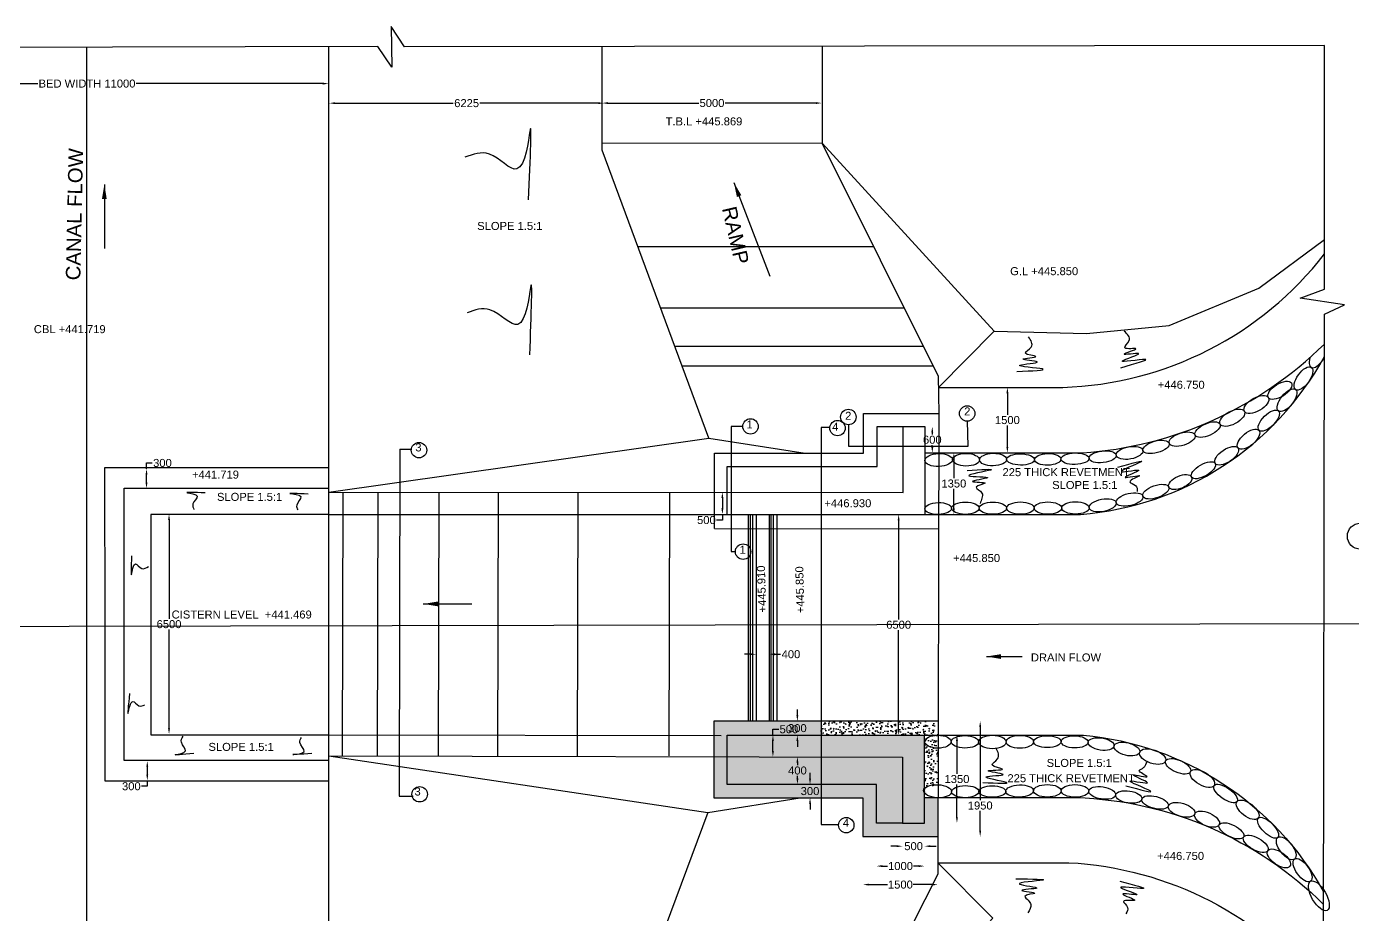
# Model space of a CAD drawing. Header units: inches. Extents: x 12 to 242, y 19 to 178.
# Drawn here: x 58.8 to 149.9, y 76.7 to 137.7 of the extents above; entities that cross this region are included whole.
import ezdxf

# ---------------------------------------------------------------- set-up
doc = ezdxf.new("R2010")
doc.units = ezdxf.units.IN
doc.header["$MEASUREMENT"] = 0
doc.styles.get("Standard").update_dxf_attribs({"font": 'arial.ttf', "height": 0.55})
doc.dimstyles.get("Standard").update_dxf_attribs({"dimtxt": 0.55, "dimasz": 0.4, "dimexe": 0.18, "dimexo": 0.0625, "dimgap": 0.09, "dimtad": 0, "dimtih": 1, "dimtoh": 1, "dimdec": 4, "dimzin": 0, "dimdsep": 46, "dimtxsty": 'Standard', "dimcen": 0.09, "dimse1": 1, "dimse2": 1, "dimadec": 0, "dimazin": 0, "dimtfac": 1, "dimtdec": 4, "dimtofl": 0, "dimtmove": 0, "dimatfit": 3, "dimfxl": 1, "dimtolj": 1, "dimtzin": 0, "dimarcsym": 0})
pattern_1 = [(50, (0, 0), (0.7172602, -0.0627521), [0.075, -0.825]), (355, (0, 0), (-0.1387513, 0.752192), [0.06, -0.66]), (100.4514, (0.0598, -0.0052), (0.5785094, 0.6894395), [0.0637402, -0.701142]), (46.1842, (0, 0.2), (1.067241, -0.165519), [0.1125, -1.2375]), (96.6356, (0.0889, 0.1862), (0.934663, 0.974118), [0.09561, -1.051713]), (351.1842, (0, 0.2), (0.934662, 0.974119), [0.09, -0.99]), (21, (0.1, 0.15), (0.596907, -0.402619), [0.075, -0.825]), (326, (0.1, 0.15), (0.2433153, 0.72515), [0.06, -0.66]), (71.4514, (0.14974, 0.11645), (0.8402226, 0.3225305), [0.0637402, -0.701142]), (37.5, (0, 0), (0.01215986, 0.33289385), [0, -0.652, 0, -0.67, 0, -0.6625]), (7.5, (0, 0), (0.2630695, 0.3944117), [0, -0.382, 0, -0.637, 0, -0.2525]), (327.5, (-0.223, 0), (0.53382244, -0.02255487), [0, -0.25, 0, -0.78, 0, -1.035]), (317.5, (-0.323, 0), (0.5831862, 0.100105), [0, -0.325, 0, -0.518, 0, -0.735])]

# ---------------------------------------------------------------- blocks, each defined once
blk = doc.blocks.new('*D12')
at = {"color": 0, "lineweight": -2}
for p, q in [((46.765, 133.79), (59.597, 133.79)), ((79.177, 133.79), (66.345, 133.79))]:
    blk.add_line(p, q, dxfattribs=at)
at = {"color": 0}
for points in [[(46.765, 133.857), (46.765, 133.723), (46.365, 133.79)], [(79.177, 133.857), (79.177, 133.723), (79.577, 133.79)]]:
    blk.add_solid(points, dxfattribs=at)
at = {"layer": 'Defpoints', "color": 0}
for p in [(46.365, 133.79), (46.365, 133.643), (79.577, 133.686)]:
    blk.add_point(p, dxfattribs=at)
at = {"color": 0, "insert": (62.971, 133.79), "char_height": 0.55, "attachment_point": 5}
blk.add_mtext('\\A1;BED WIDTH 11000', dxfattribs=at)
blk = doc.blocks.new('*D14')
at = {"color": 0, "lineweight": -2}
for p, q in [((80.022, 132.446), (88.148, 132.446)), ((98.104, 132.446), (89.978, 132.446))]:
    blk.add_line(p, q, dxfattribs=at)
at = {"color": 0}
for points in [[(80.022, 132.512), (80.022, 132.379), (79.622, 132.446)], [(98.104, 132.512), (98.104, 132.379), (98.504, 132.446)]]:
    blk.add_solid(points, dxfattribs=at)
at = {"layer": 'Defpoints', "color": 0}
for p in [(79.622, 132.397), (98.504, 132.494), (98.504, 132.446)]:
    blk.add_point(p, dxfattribs=at)
at = {"color": 0, "insert": (89.063, 132.446), "char_height": 0.55, "attachment_point": 5}
blk.add_mtext('\\A1;6225', dxfattribs=at)
blk = doc.blocks.new('*D15')
at = {"color": 0, "lineweight": -2}
for p, q in [((98.779, 132.454), (105.015, 132.454)), ((113.072, 132.454), (106.836, 132.454))]:
    blk.add_line(p, q, dxfattribs=at)
at = {"color": 0}
for points in [[(98.779, 132.521), (98.779, 132.387), (98.379, 132.454)], [(113.072, 132.521), (113.072, 132.387), (113.472, 132.454)]]:
    blk.add_solid(points, dxfattribs=at)
at = {"layer": 'Defpoints', "color": 0}
for p in [(98.379, 132.364), (113.472, 132.454), (113.472, 132.424)]:
    blk.add_point(p, dxfattribs=at)
at = {"color": 0, "insert": (105.926, 132.454), "char_height": 0.55, "attachment_point": 5}
blk.add_mtext('\\A1;5000', dxfattribs=at)
blk = doc.blocks.new('*D16')
at = {"color": 0, "lineweight": -2}
for p, q in [((67.06, 107.315), (67.06, 107.715)), ((67.06, 107.715), (67.46, 107.715)), ((67.06, 106.375), (67.06, 106.915))]:
    blk.add_line(p, q, dxfattribs=at)
at = {"color": 0}
for points in [[(66.994, 106.915), (67.127, 106.915), (67.06, 107.315)], [(66.994, 106.375), (67.127, 106.375), (67.06, 105.975)]]:
    blk.add_solid(points, dxfattribs=at)
at = {"layer": 'Defpoints', "color": 0}
for p in [(67.002, 107.315), (67.06, 107.315), (67.002, 105.975)]:
    blk.add_point(p, dxfattribs=at)
at = {"color": 0, "insert": (68.157, 107.715), "char_height": 0.55, "attachment_point": 5}
blk.add_mtext('\\A1;300', dxfattribs=at)
blk = doc.blocks.new('*D17')
at = {"color": 0, "lineweight": -2}
for p, q in [((68.609, 103.799), (68.609, 97.006)), ((68.609, 89.472), (68.609, 96.264))]:
    blk.add_line(p, q, dxfattribs=at)
at = {"color": 0}
for points in [[(68.542, 103.799), (68.675, 103.799), (68.609, 104.199)], [(68.542, 89.472), (68.675, 89.472), (68.609, 89.072)]]:
    blk.add_solid(points, dxfattribs=at)
at = {"layer": 'Defpoints', "color": 0}
for p in [(68.738, 104.199), (68.609, 89.072), (68.738, 89.072)]:
    blk.add_point(p, dxfattribs=at)
at = {"color": 0, "insert": (68.609, 96.635), "char_height": 0.55, "attachment_point": 5}
blk.add_mtext('\\A1;6500', dxfattribs=at)
blk = doc.blocks.new('*D18')
at = {"color": 0, "lineweight": -2}
for p, q in [((67.114, 86.831), (67.114, 86.293)), ((67.114, 85.893), (67.114, 85.493)), ((67.114, 85.493), (66.714, 85.493))]:
    blk.add_line(p, q, dxfattribs=at)
at = {"color": 0}
for points in [[(67.047, 86.831), (67.18, 86.831), (67.114, 87.231)], [(67.047, 86.293), (67.18, 86.293), (67.114, 85.893)]]:
    blk.add_solid(points, dxfattribs=at)
at = {"layer": 'Defpoints', "color": 0}
for p in [(66.918, 87.231), (66.918, 85.893), (67.114, 85.893)]:
    blk.add_point(p, dxfattribs=at)
at = {"color": 0, "insert": (66.017, 85.493), "char_height": 0.55, "attachment_point": 5}
blk.add_mtext('\\A1;300', dxfattribs=at)
blk = doc.blocks.new('*D19')
at = {"color": 0, "lineweight": -2}
for p, q in [((106.64, 105.302), (106.64, 104.59)), ((106.64, 104.19), (106.64, 103.79)), ((106.64, 103.79), (106.24, 103.79))]:
    blk.add_line(p, q, dxfattribs=at)
at = {"color": 0}
for points in [[(106.573, 105.302), (106.707, 105.302), (106.64, 105.702)], [(106.573, 104.59), (106.707, 104.59), (106.64, 104.19)]]:
    blk.add_solid(points, dxfattribs=at)
at = {"layer": 'Defpoints', "color": 0}
for p in [(106.661, 105.702), (106.609, 104.19), (106.64, 104.19)]:
    blk.add_point(p, dxfattribs=at)
at = {"color": 0, "insert": (105.543, 103.79), "char_height": 0.55, "attachment_point": 5}
blk.add_mtext('\\A1;500', dxfattribs=at)
blk = doc.blocks.new('*D20')
at = {"color": 0, "lineweight": -2}
for p, q in [((122.55, 108.006), (122.55, 106.672)), ((122.55, 104.595), (122.55, 105.93))]:
    blk.add_line(p, q, dxfattribs=at)
at = {"color": 0}
for points in [[(122.484, 108.006), (122.617, 108.006), (122.55, 108.406)], [(122.484, 104.595), (122.617, 104.595), (122.55, 104.195)]]:
    blk.add_solid(points, dxfattribs=at)
at = {"layer": 'Defpoints', "color": 0}
for p in [(122.55, 108.406), (122.55, 108.406), (122.496, 104.195)]:
    blk.add_point(p, dxfattribs=at)
at = {"color": 0, "insert": (122.55, 106.301), "char_height": 0.55, "attachment_point": 5}
blk.add_mtext('\\A1;1350', dxfattribs=at)
blk = doc.blocks.new('*D21')
at = {"color": 0, "lineweight": -2}
for p, q in [((121.068, 109.813), (121.068, 109.682)), ((121.068, 108.81), (121.068, 108.94))]:
    blk.add_line(p, q, dxfattribs=at)
at = {"color": 0}
for points in [[(121.001, 109.813), (121.134, 109.813), (121.068, 110.213)], [(121.001, 108.81), (121.134, 108.81), (121.068, 108.41)]]:
    blk.add_solid(points, dxfattribs=at)
at = {"layer": 'Defpoints', "color": 0}
for p in [(120.564, 110.213), (121.068, 110.213), (120.565, 108.41)]:
    blk.add_point(p, dxfattribs=at)
at = {"color": 0, "insert": (121.068, 109.311), "char_height": 0.55, "attachment_point": 5}
blk.add_mtext('\\A1;600', dxfattribs=at)
blk = doc.blocks.new('*D22')
at = {"color": 0, "lineweight": -2}
for p, q in [((126.229, 112.512), (126.229, 111.033)), ((126.229, 108.812), (126.229, 110.291))]:
    blk.add_line(p, q, dxfattribs=at)
at = {"color": 0}
for points in [[(126.163, 112.512), (126.296, 112.512), (126.229, 112.912)], [(126.163, 108.812), (126.296, 108.812), (126.229, 108.412)]]:
    blk.add_solid(points, dxfattribs=at)
at = {"layer": 'Defpoints', "color": 0}
for p in [(126.229, 112.912), (126.245, 112.912), (126.223, 108.412)]:
    blk.add_point(p, dxfattribs=at)
at = {"color": 0, "insert": (126.229, 110.662), "char_height": 0.55, "attachment_point": 5}
blk.add_mtext('\\A1;1500', dxfattribs=at)
blk = doc.blocks.new('*D23')
at = {"color": 0, "lineweight": -2}
for p, q in [((108.561, 94.569), (108.161, 94.569)), ((110.246, 94.569), (110.646, 94.569))]:
    blk.add_line(p, q, dxfattribs=at)
at = {"color": 0}
for points in [[(108.561, 94.635), (108.561, 94.502), (108.961, 94.569)], [(110.246, 94.635), (110.246, 94.502), (109.846, 94.569)]]:
    blk.add_solid(points, dxfattribs=at)
at = {"layer": 'Defpoints', "color": 0}
for p in [(108.961, 94.008), (109.846, 94.569), (109.846, 94.007)]:
    blk.add_point(p, dxfattribs=at)
at = {"color": 0, "insert": (111.354, 94.569), "char_height": 0.55, "attachment_point": 5}
blk.add_mtext('\\A1;400', dxfattribs=at)
blk = doc.blocks.new('*D24')
at = {"color": 0, "lineweight": -2}
for p, q in [((118.755, 103.78), (118.755, 96.966)), ((118.755, 89.41), (118.755, 96.224))]:
    blk.add_line(p, q, dxfattribs=at)
at = {"color": 0}
for points in [[(118.688, 103.78), (118.822, 103.78), (118.755, 104.18)], [(118.688, 89.41), (118.822, 89.41), (118.755, 89.01)]]:
    blk.add_solid(points, dxfattribs=at)
at = {"layer": 'Defpoints', "color": 0}
for p in [(118.758, 104.18), (118.746, 89.01), (118.755, 89.01)]:
    blk.add_point(p, dxfattribs=at)
at = {"color": 0, "insert": (118.755, 96.595), "char_height": 0.55, "attachment_point": 5}
blk.add_mtext('\\A1;6500', dxfattribs=at)
blk = doc.blocks.new('*D25')
at = {"color": 0, "lineweight": -2}
for p, q in [((111.793, 90.369), (111.793, 90.769)), ((111.793, 88.607), (111.793, 88.207))]:
    blk.add_line(p, q, dxfattribs=at)
at = {"color": 0}
for points in [[(111.726, 90.369), (111.86, 90.369), (111.793, 89.969)], [(111.726, 88.607), (111.86, 88.607), (111.793, 89.007)]]:
    blk.add_solid(points, dxfattribs=at)
at = {"layer": 'Defpoints', "color": 0}
for p in [(111.777, 89.969), (111.793, 89.969), (111.801, 89.007)]:
    blk.add_point(p, dxfattribs=at)
at = {"color": 0, "insert": (111.793, 89.488), "char_height": 0.55, "attachment_point": 5}
blk.add_mtext('\\A1;300', dxfattribs=at)
blk = doc.blocks.new('*D26')
at = {"color": 0, "lineweight": -2}
for p, q in [((110.116, 89.009), (110.116, 89.409)), ((110.116, 89.409), (110.516, 89.409)), ((110.116, 87.918), (110.116, 88.609))]:
    blk.add_line(p, q, dxfattribs=at)
at = {"color": 0}
for points in [[(110.049, 88.609), (110.182, 88.609), (110.116, 89.009)], [(110.049, 87.918), (110.182, 87.918), (110.116, 87.518)]]:
    blk.add_solid(points, dxfattribs=at)
at = {"layer": 'Defpoints', "color": 0}
for p in [(110.116, 89.009), (110.626, 89.009), (110.626, 87.518)]:
    blk.add_point(p, dxfattribs=at)
at = {"color": 0, "insert": (111.212, 89.409), "char_height": 0.55, "attachment_point": 5}
blk.add_mtext('\\A1;500', dxfattribs=at)
blk = doc.blocks.new('*D27')
at = {"color": 0, "lineweight": -2}
for p, q in [((111.799, 87.119), (111.799, 86.947)), ((111.799, 86.033), (111.799, 86.205))]:
    blk.add_line(p, q, dxfattribs=at)
at = {"color": 0}
for points in [[(111.732, 87.119), (111.866, 87.119), (111.799, 87.519)], [(111.732, 86.033), (111.866, 86.033), (111.799, 85.633)]]:
    blk.add_solid(points, dxfattribs=at)
at = {"layer": 'Defpoints', "color": 0}
for p in [(111.789, 87.519), (111.789, 85.633), (111.799, 85.633)]:
    blk.add_point(p, dxfattribs=at)
at = {"color": 0, "insert": (111.799, 86.576), "char_height": 0.55, "attachment_point": 5}
blk.add_mtext('\\A1;400', dxfattribs=at)
blk = doc.blocks.new('*D28')
at = {"color": 0, "lineweight": -2}
for p, q in [((112.664, 86.018), (112.664, 86.418)), ((112.664, 84.301), (112.664, 83.901))]:
    blk.add_line(p, q, dxfattribs=at)
at = {"color": 0}
for points in [[(112.598, 86.018), (112.731, 86.018), (112.664, 85.618)], [(112.598, 84.301), (112.731, 84.301), (112.664, 84.701)]]:
    blk.add_solid(points, dxfattribs=at)
at = {"layer": 'Defpoints', "color": 0}
for p in [(112.706, 85.618), (112.664, 84.701), (112.706, 84.701)]:
    blk.add_point(p, dxfattribs=at)
at = {"color": 0, "insert": (112.664, 85.16), "char_height": 0.55, "attachment_point": 5}
blk.add_mtext('\\A1;300', dxfattribs=at)
blk = doc.blocks.new('*D29')
at = {"color": 0, "lineweight": -2}
for p, q in [((118.63, 81.376), (118.23, 81.376)), ((120.937, 81.376), (121.337, 81.376))]:
    blk.add_line(p, q, dxfattribs=at)
at = {"color": 0}
for points in [[(118.63, 81.443), (118.63, 81.31), (119.03, 81.376)], [(120.937, 81.443), (120.937, 81.31), (120.537, 81.376)]]:
    blk.add_solid(points, dxfattribs=at)
at = {"layer": 'Defpoints', "color": 0}
for p in [(119.03, 82.97), (120.537, 82.97), (120.537, 81.376)]:
    blk.add_point(p, dxfattribs=at)
at = {"color": 0, "insert": (119.784, 81.376), "char_height": 0.55, "attachment_point": 5}
blk.add_mtext('\\A1;500', dxfattribs=at)
blk = doc.blocks.new('*D30')
at = {"color": 0, "lineweight": -2}
for p, q in [((117.629, 80.009), (118, 80.009)), ((120.139, 80.009), (119.768, 80.009))]:
    blk.add_line(p, q, dxfattribs=at)
at = {"color": 0}
for points in [[(117.629, 80.076), (117.629, 79.942), (117.229, 80.009)], [(120.139, 80.076), (120.139, 79.942), (120.539, 80.009)]]:
    blk.add_solid(points, dxfattribs=at)
at = {"layer": 'Defpoints', "color": 0}
for p in [(117.229, 82.969), (120.539, 82.969), (120.539, 80.009)]:
    blk.add_point(p, dxfattribs=at)
at = {"color": 0, "insert": (118.884, 80.009), "char_height": 0.55, "attachment_point": 5}
blk.add_mtext('\\A1;1000', dxfattribs=at)
blk = doc.blocks.new('*D31')
at = {"color": 0, "lineweight": -2}
for p, q in [((116.702, 78.735), (117.991, 78.735)), ((121.05, 78.735), (119.76, 78.735))]:
    blk.add_line(p, q, dxfattribs=at)
at = {"color": 0}
for points in [[(116.702, 78.802), (116.702, 78.669), (116.302, 78.735)], [(121.05, 78.802), (121.05, 78.669), (121.45, 78.735)]]:
    blk.add_solid(points, dxfattribs=at)
at = {"layer": 'Defpoints', "color": 0}
for p in [(116.302, 82.043), (121.45, 82.032), (121.45, 78.735)]:
    blk.add_point(p, dxfattribs=at)
at = {"color": 0, "insert": (118.876, 78.735), "char_height": 0.55, "attachment_point": 5}
blk.add_mtext('\\A1;1500', dxfattribs=at)
blk = doc.blocks.new('*D32')
at = {"color": 0, "lineweight": -2}
for p, q in [((122.764, 88.61), (122.764, 86.36)), ((122.764, 83.368), (122.764, 85.618))]:
    blk.add_line(p, q, dxfattribs=at)
at = {"color": 0}
for points in [[(122.697, 88.61), (122.83, 88.61), (122.764, 89.01)], [(122.697, 83.368), (122.83, 83.368), (122.764, 82.968)]]:
    blk.add_solid(points, dxfattribs=at)
at = {"layer": 'Defpoints', "color": 0}
for p in [(120.539, 89.01), (120.539, 82.968), (122.764, 82.968)]:
    blk.add_point(p, dxfattribs=at)
at = {"color": 0, "insert": (122.764, 85.989), "char_height": 0.55, "attachment_point": 5}
blk.add_mtext('\\A1;1350', dxfattribs=at)
blk = doc.blocks.new('*D33')
at = {"color": 0, "lineweight": -2}
for p, q in [((124.36, 89.571), (124.36, 84.539)), ((124.36, 82.432), (124.36, 83.797))]:
    blk.add_line(p, q, dxfattribs=at)
at = {"color": 0}
for points in [[(124.294, 89.571), (124.427, 89.571), (124.36, 89.971)], [(124.294, 82.432), (124.427, 82.432), (124.36, 82.032)]]:
    blk.add_solid(points, dxfattribs=at)
at = {"layer": 'Defpoints', "color": 0}
for p in [(121.467, 89.971), (121.45, 82.032), (124.36, 82.032)]:
    blk.add_point(p, dxfattribs=at)
at = {"color": 0, "insert": (124.36, 84.168), "char_height": 0.55, "attachment_point": 5}
blk.add_mtext('\\A1;1950', dxfattribs=at)

msp = doc.modelspace()

# ---------------------------------------------------------------- hatches: boundary and pattern name
h = msp.add_hatch()
h.set_pattern_fill('AR-CONC', color=256, scale=0.1, style=0)
h.set_pattern_definition(pattern_1)
h.paths.add_polyline_path([(113.42425, 89.97119), (106.05283, 89.97119), (106.05283, 87.52434), (106.96334, 87.52206), (106.96334, 89.01021), (113.42425, 89.01021)])
h.paths.add_polyline_path([(106.96334, 87.52206), (106.05283, 87.52434), (106.05283, 84.69536), (113.42425, 84.69536), (113.42425, 85.62762), (106.96334, 85.62762)])
h.paths.add_polyline_path([(113.42425, 87.5059), (106.96334, 87.52206), (106.96334, 85.62762), (113.42425, 85.62762)])
edge = h.paths.add_edge_path()
edge.add_line((120.53883, 89.01021), (113.42425, 89.01021))
edge.add_line((113.42425, 89.01021), (113.42425, 87.5059))
edge.add_line((113.42425, 87.5059), (119.02938, 87.49187))
edge.add_line((119.02938, 87.49187), (119.02938, 82.96852))
edge.add_line((119.02938, 82.96852), (120.53883, 82.96852))
edge.add_line((120.53883, 82.96852), (120.53883, 85.00952))
edge.add_ellipse((121.42949, 85.15569), major_axis=(-0.9697, 0.04392), ratio=0.46245404, start_angle=337.8765568, end_angle=384.5235085, ccw=False)
edge.add_line((120.53883, 85.36527), (120.53883, 89.01021))
h.paths.add_polyline_path([(119.02938, 87.49187), (113.42425, 87.5059), (113.42425, 85.62762), (117.22983, 85.62762), (117.22983, 82.96852), (119.02938, 82.96852)], flags=17)
h.paths.add_polyline_path([(113.42425, 89.01021), (106.96334, 89.01021), (106.96334, 87.52206), (113.42425, 87.5059)])
edge = h.paths.add_edge_path()
edge.add_ellipse((121.42949, 85.15569), major_axis=(-0.9697, 0.04392), ratio=0.46245404, start_angle=80.9838627, end_angle=92.7151003, ccw=False)
edge.add_line((121.25746, 84.71968), (120.53883, 84.71968))
edge.add_line((120.53883, 84.71968), (120.53883, 82.96852))
edge.add_line((120.53883, 82.96852), (119.02938, 82.96852))
edge.add_line((119.02938, 82.96852), (117.22983, 82.96852))
edge.add_line((117.22983, 82.96852), (117.22983, 85.62762))
edge.add_line((117.22983, 85.62762), (113.42425, 85.62762))
edge.add_line((113.42425, 85.62762), (113.42425, 84.69536))
edge.add_line((113.42425, 84.69536), (116.30102, 84.69536))
edge.add_line((116.30102, 84.69536), (116.30102, 82.04318))
edge.add_line((116.30102, 82.04318), (121.44951, 82.03236))
edge.add_line((121.44951, 82.03236), (121.45513, 84.70567))
h.paths.add_polyline_path([(111.04889, 89.90689), (112.53681, 89.90689), (112.53681, 89.06988), (111.04889, 89.06988)], flags=24)
h.paths.add_polyline_path([(110.4681, 89.82682), (111.9564, 89.82682), (111.9564, 88.99019), (110.4681, 88.99019)], flags=24)
h.paths.add_polyline_path([(111.9203, 85.57811), (113.40822, 85.57811), (113.40822, 84.7411), (111.9203, 84.7411)], flags=24)
h.paths.add_polyline_path([(111.04389, 86.9943), (112.55433, 86.9943), (112.55433, 86.15767), (111.04389, 86.15767)], flags=24)
h = msp.add_hatch()
h.set_pattern_fill('AR-CONC', color=256, scale=0.1, style=0)
h.set_pattern_definition(pattern_1)
h.paths.add_polyline_path([(121.4662, 89.97119), (113.42425, 89.97119), (113.42425, 89.01021), (121.46418, 89.01021)])
h = msp.add_hatch()
h.set_pattern_fill('AR-CONC', color=256, scale=0.1, style=0)
h.set_pattern_definition(pattern_1)
edge = h.paths.add_edge_path()
edge.add_ellipse((121.45563, 88.55934), major_axis=(0.9168, 0), ratio=0.48431539, start_angle=89.4670549, end_angle=180)
edge.add_ellipse((121.45563, 88.55934), major_axis=(0.9168, 0), ratio=0.48431539, start_angle=180, end_angle=270.4163263)
edge.add_line((121.4623, 88.11533), (121.46416, 89.00334))
h = msp.add_hatch()
h.set_pattern_fill('AR-CONC', color=256, scale=0.1, style=0)
h.set_pattern_definition(pattern_1)
edge = h.paths.add_edge_path()
edge.add_ellipse((121.45563, 88.55934), major_axis=(0.9168, 0), ratio=0.48431539, start_angle=180, end_angle=270.4163263, ccw=False)
edge.add_line((120.53883, 88.52332), (120.53883, 85.36527))
edge.add_ellipse((121.42949, 85.15569), major_axis=(-0.9697, 0.04392), ratio=0.46245404, start_angle=269.573439, end_angle=337.8765568, ccw=False)
edge.add_line((121.45702, 85.6038), (121.4623, 88.11533))

# ---------------------------------------------------------------- linework, layer by layer
for points in [[(147.95945, 74.27025), (148.02461, 117.93286), (149.40348, 118.58888), (146.34453, 119.04738), (148.0285, 119.6536), (148.0285, 136.40628), (84.79811, 136.32117), (83.88107, 137.71506), (83.91402, 134.92728), (82.95853, 136.33215), (28.226, 136.1981), (27.25042, 137.6201), (27.25042, 134.87598), (26.34622, 136.22188), (19.38395, 136.25445)], [(62.9532, 61.72237), (62.9532, 136.28315)], [(79.58674, 105.71458), (105.72058, 109.423), (98.38755, 129.21331), (98.37796, 136.33945)], [(79.58674, 61.75644), (79.58674, 136.32389)], [(113.50397, 136.35981), (113.50397, 129.69611), (125.31602, 116.77678), (131.67527, 116.61719), (137.3599, 117.16229), (143.50827, 119.73979), (148.0285, 123.07006)], [(113.50397, 129.69611), (98.38693, 129.67576)], [(113.50397, 129.67576), (121.47852, 113.68576), (121.51063, 111.11545)], [(100.84044, 122.59348), (117.03605, 122.59348)], [(102.39917, 118.38677), (119.13403, 118.38677)], [(103.37783, 115.7456), (120.45123, 115.7456)], [(103.8761, 114.40086), (121.12188, 114.40086)], [(106.10391, 103.21197), (106.10391, 108.39655), (116.32893, 108.39655), (116.32893, 111.11545), (121.51063, 111.11545), (121.4441, 79.4545), (113.40376, 63.58695), (113.41237, 61.82572)], [(115.29951, 110.34493), (115.29951, 108.86248), (123.54049, 108.86248), (123.48381, 110.58692)], [(79.58674, 105.71458), (119.06361, 105.69471), (119.06361, 110.21277)], [(105.72058, 109.423), (112.33621, 108.39655)], [(106.96039, 104.18584), (106.96039, 107.47696), (117.27313, 107.47696), (117.27313, 110.21277), (119.06361, 110.21277)], [(108.04154, 110.22786), (107.25274, 110.22786), (107.25274, 101.62028), (107.53301, 101.62019)], [(114.02713, 110.15232), (113.42425, 110.15232), (113.42425, 82.86893), (114.64506, 82.86893)], [(119.06361, 110.21277), (120.56409, 110.21277), (120.56409, 104.18584)], [(84.47507, 108.66168), (84.42972, 84.81351)], [(84.47507, 108.66168), (85.2957, 108.66168)], [(79.58674, 107.37778), (64.17374, 107.37778)], [(64.17374, 107.37778), (64.19648, 96.51182)], [(65.51691, 96.51458), (65.51691, 105.98008)], [(65.51691, 105.98008), (79.58674, 105.98008)], [(80.555, 105.7141), (80.50966, 87.58823)], [(82.96323, 105.7141), (82.91788, 87.58823)], [(87.1564, 105.7141), (87.11106, 87.58823)], [(91.21978, 105.7141), (91.17444, 87.58823)], [(96.7051, 105.7141), (96.65976, 87.58823)], [(102.99969, 105.7141), (102.95434, 87.58823)], [(79.58674, 104.18584), (67.36417, 104.18584)], [(67.36417, 104.18584), (67.36417, 89.03643), (79.58674, 89.03643)], [(108.42366, 104.09577), (108.42366, 89.96904)], [(108.55794, 104.18369), (108.55794, 89.96904)], [(108.71999, 104.18369), (108.71999, 89.96904)], [(108.96077, 104.18369), (108.96077, 89.96904)], [(109.84582, 104.09792), (109.84582, 89.97119)], [(109.9801, 104.18584), (109.9801, 89.97119)], [(110.14216, 104.18584), (110.14216, 89.97119)], [(110.38293, 104.18584), (110.38293, 89.97119)], [(106.10391, 103.21197), (121.49395, 103.17963)], [(17.29776, 101.29018), (17.29776, 96.41367), (150.55738, 96.69255), (150.55738, 101.5422)], [(64.19648, 96.51182), (64.19648, 85.87394), (79.58674, 85.87394)], [(79.58674, 87.26466), (65.53627, 87.26466), (65.51691, 96.51458)], [(121.4662, 89.97119), (106.05283, 89.97119), (106.05283, 84.69536), (116.30102, 84.69536), (116.30102, 82.04318), (121.44951, 82.03236)], [(79.58674, 89.03643), (106.55105, 88.98488)], [(119.02938, 82.96852), (120.53883, 82.96852), (120.53883, 89.01021)], [(79.58674, 87.59054), (105.63648, 83.69135), (98.30752, 63.98073), (98.312, 61.79479)], [(79.58674, 87.59054), (119.02938, 87.49187), (119.02938, 82.96852)], [(84.42972, 84.81351), (85.38656, 84.81351)], [(105.63648, 83.69135), (111.99816, 84.69536)]]:
    msp.add_lwpolyline(points)
for points in [[(125.31602, 116.77678), (121.48815, 112.91468), (130.02938, 112.91468, 0.22354268), (148.0285, 122.08338, -0.50939724)], [(120.56409, 108.41034), (131.38196, 108.41034, 0.17883941), (148.02156, 115.89198, -0.44962872)], [(79.58674, 104.18584), (131.26273, 104.18584, 0.2534716), (148.02028, 115.03241, 0.02069815)], [(119.02938, 82.96852), (117.22983, 82.96852), (117.22983, 85.62762), (106.96334, 85.62762), (106.96334, 89.01021), (131.45293, 89.01021, -0.24778983), (147.96538, 78.23874, -0.21041598)], [(120.53883, 84.71968), (130.9808, 84.71968, -0.18974022), (147.96407, 77.36393, 2.52806757)], [(113.40376, 63.58695), (125.24064, 76.41992), (121.44575, 80.24254), (130.454, 80.24254, -0.21421302), (147.93488, 71.24481, 0.51471863)]]:
    msp.add_lwpolyline(points, format="xyb")
for centre, radius in [((115.29951, 110.87547), 0.53054), ((123.46638, 111.11718), 0.53054), ((108.57208, 110.22786), 0.53054), ((114.55625, 110.11358), 0.53054), ((85.78837, 108.59872), 0.53054), ((150.49175, 102.68272), 0.89721), ((108.06355, 101.62002), 0.53054), ((85.83414, 84.94518), 0.53054), ((115.15497, 82.81883), 0.53054)]:
    msp.add_circle(centre, radius)
msp.add_ellipse((147.71601, 115.39689), major_axis=(-0.59653, -1.10993), ratio=0.39296884, start_param=5.31997139, end_param=7.64680249)
for centre, major_axis, ratio in [((146.57753, 113.52597), (-0.54195, -0.76099), 0.45660883), ((144.96125, 112.71128), (-0.79735, -0.50419), 0.46723651), ((143.34232, 111.73697), (-0.82158, -0.47011), 0.48582107), ((145.44733, 112.02829), (-0.58824, -0.73669), 0.45702942), ((141.68293, 110.82817), (-0.83782, -0.43869), 0.48001988), ((144.19192, 110.62486), (-0.66717, -0.66674), 0.44897112), ((139.98903, 110.0102), (-0.85607, -0.37927), 0.44900613), ((138.23995, 109.35016), (-0.893, -0.28076), 0.45877549), ((142.80434, 109.35102), (-0.72042, -0.60711), 0.46820238), ((132.77629, 108.13765), (-0.93624, -0.108), 0.42344664), ((134.63113, 108.409), (-0.91859, -0.16335), 0.45562024), ((136.44833, 108.82088), (-0.89862, -0.24852), 0.43316094), ((141.30049, 108.21429), (-0.78343, -0.52962), 0.46532249), ((121.50977, 107.91619), (-0.94568, -0.03356), 0.46840957), ((123.3869, 107.93888), (-0.93145, 0.01087), 0.46966846), ((125.24748, 107.95039), (-0.92912, -0.02237), 0.46388335), ((127.13582, 107.95701), (-0.95923, 0.01575), 0.40358569), ((129.00402, 107.96363), (-0.90897, -0.02237), 0.4410265), ((130.87652, 108.00783), (-0.96353, -0.02182), 0.40982551), ((139.7039, 107.21654), (-0.81317, -0.46813), 0.43149379), ((138.10943, 106.403), (-0.78129, -0.3454), 0.49960538), ((134.62662, 105.20532), (-0.91959, -0.21967), 0.44563414), ((136.43633, 105.74366), (-0.89182, -0.31395), 0.44563414), ((121.47684, 104.58828), (-0.92014, -0.01856), 0.44257135), ((123.34245, 104.60684), (-0.94547, 0), 0.44563414), ((125.23334, 104.61096), (-0.94547, 0), 0.44563414), ((127.12424, 104.61508), (-0.94547, 0), 0.44563414), ((129.01513, 104.61879), (-0.94547, 0), 0.44563414), ((130.90603, 104.6229), (-0.94547, 0), 0.44563414), ((132.77941, 104.80409), (-0.92872, -0.17717), 0.44563414), ((121.45563, 88.55934), (0.9168, 0), 0.48431539), ((123.31382, 88.5474), (0.94138, -0.01195), 0.4541094), ((125.19717, 88.53834), (0.94197, 0.00289), 0.48778411), ((127.08472, 88.54984), (0.94558, 0.00861), 0.47083977), ((128.97468, 88.56144), (0.94437, 0.00299), 0.43523372), ((130.84925, 88.5473), (0.9302, -0.01712), 0.44905867), ((132.66974, 88.39775), (0.89029, -0.13244), 0.46936131), ((134.44182, 88.05183), (0.88179, -0.21348), 0.47933723), ((136.21488, 87.53602), (0.89127, -0.30233), 0.49567662), ((137.96245, 86.86634), (0.8563, -0.36735), 0.45499884), ((139.63094, 86.02259), (0.81219, -0.4764), 0.48554547), ((141.2279, 84.9972), (0.78477, -0.54899), 0.41319625), ((121.42949, 85.15569), (-0.9697, 0.04392), 0.46245404), ((123.33318, 85.12275), (-0.93399, -0.01098), 0.44364605), ((125.191, 85.13593), (-0.92383, -0.00219), 0.42828328), ((127.06895, 85.16888), (-0.95412, -0.03076), 0.43890772), ((128.97613, 85.18158), (-0.95321, 0.00257), 0.45205444), ((130.87384, 85.17737), (-0.9445, 0.00165), 0.45569784), ((132.74486, 85.03522), (-0.92651, 0.1405), 0.44799474), ((134.57093, 84.75689), (-0.89955, 0.13784), 0.45753741), ((136.38192, 84.38169), (-0.91144, 0.23736), 0.44173049), ((138.20061, 83.87705), (-0.90726, 0.26728), 0.47649512), ((139.94918, 83.23281), (-0.8413, 0.37697), 0.49353771), ((142.7436, 83.87912), (0.73093, -0.56908), 0.48856043), ((141.62738, 82.43184), (-0.8369, 0.424), 0.43914124), ((144.14714, 82.64326), (0.67261, -0.66679), 0.41257679), ((143.29897, 81.54036), (-0.83468, 0.46749), 0.44323107), ((145.39339, 81.23596), (0.57365, -0.74051), 0.47889287), ((144.89251, 80.53253), (-0.75886, 0.54034), 0.48016973), ((146.51632, 79.73067), (0.54928, -0.76478), 0.45871144), ((147.63881, 77.9657), (-0.57321, 1.00019), 0.43164245)]:
    msp.add_ellipse(centre, major_axis=major_axis, ratio=ratio)
for points in [[(93.3177, 125.8103), (93.40443, 130.5079), (92.52145, 127.92575), (90.6252, 128.94559), (88.94608, 128.73583)], [(93.40713, 115.1404), (93.44707, 119.76571), (92.58495, 117.24254), (90.66476, 118.24957), (89.10846, 118.04257)], [(134.02882, 114.26592), (135.68203, 114.83412), (134.13019, 114.7363), (135.23656, 115.23144), (134.24993, 115.19984), (135.06717, 115.57103), (134.30586, 115.62603), (134.59615, 116.12418), (134.2641, 116.77395)], [(126.88432, 114.00452), (128.62378, 114.17835), (127.09088, 114.4391), (128.28132, 114.66726), (127.31375, 114.86282), (128.19435, 115.03666), (127.46595, 115.26481), (127.86277, 115.6831), (127.68861, 116.39171)], [(133.82346, 107.4192), (135.41342, 107.7924), (134.07808, 107.11385), (135.27196, 107.20998), (134.3327, 106.72369), (135.30026, 106.83678), (134.6439, 106.41269), (135.03432, 106.17519), (135.15314, 105.7511)], [(123.46223, 107.20306), (125.09257, 107.23165), (123.59094, 106.82861), (124.87233, 106.69998), (123.84265, 106.43987), (124.69214, 106.33125), (124.08863, 106.05398), (124.48052, 105.64434), (124.47765, 105.29847), (124.36038, 104.94117)], [(71.09872, 105.66172), (69.88088, 105.66172), (70.54772, 105.42735), (70.24821, 104.8993), (70.3245, 104.51809)], [(78.16526, 105.58199), (76.96505, 105.61377), (77.66451, 105.40327), (77.38235, 104.8115), (77.44991, 104.48582)], [(66.03481, 101.3279), (66.03826, 100.09224), (66.29313, 100.78063), (66.74431, 100.46397), (67.19206, 100.5982)], [(65.89648, 91.87512), (65.79878, 90.55166), (66.13529, 91.3273), (66.52607, 91.0344), (66.94399, 91.09406)], [(70.30189, 87.7389), (69.07603, 87.66758), (69.73094, 87.9277), (69.45806, 88.51506), (69.57141, 88.9346)], [(78.41497, 87.7426), (77.17499, 87.67769), (77.88945, 87.89602), (77.60603, 88.49791), (77.71822, 88.85786)], [(124.55327, 85.75615), (126.16385, 85.75416), (124.76881, 86.15106), (125.93434, 86.30264), (124.91469, 86.55343), (125.90491, 86.66565), (125.18521, 86.96151), (125.55782, 87.36958), (125.4551, 88.09702)], [(134.37898, 85.52634), (136.03734, 85.17479), (134.68768, 85.86354), (135.85068, 85.74157), (134.88869, 86.27965), (135.83632, 86.15769), (135.2979, 86.58815), (135.59224, 86.77469), (135.71428, 86.9397), (135.83761, 87.18846)], [(126.80351, 79.14093), (128.63441, 79.03796), (127.07299, 78.76865), (128.25396, 78.49142), (127.23151, 78.34092), (128.11922, 78.13498), (127.42966, 77.92904), (127.65951, 77.65973), (127.83388, 77.35874), (127.64366, 76.79636)], [(133.95443, 78.96925), (135.54377, 78.46768), (134.02414, 78.51644), (135.11855, 78.04274), (134.15659, 78.07757), (134.97914, 77.65959), (134.21932, 77.576), (134.48421, 77.17195), (134.36571, 76.72611)]]:
    msp.add_spline(points, degree=3)

# ---------------------------------------------------------------- texts
for s, p in [('T.B.L +445.869', (102.73859, 130.91955)), ('SLOPE 1.5:1', (89.79004, 123.73287)), ('G.L +445.850', (126.41766, 120.62446)), ('CBL +441.719', (59.31696, 116.63898)), ('+446.750', (136.56249, 112.81648)), ('2', (115.07512, 110.68332)), ('2', (123.25787, 110.98732)), ('1', (108.2974, 110.08883)), ('4', (114.18908, 109.9306)), ('3', (85.53789, 108.50931)), ('+441.719', (70.18793, 106.64192)), ('225 THICK REVETMENT', (125.89283, 106.80996)), ('                SLOPE 1.5:1', (125.89283, 105.92643)), ('SLOPE 1.5:1', (71.90363, 105.11189)), ('+446.930', (113.65144, 104.67422)), ('1', (107.82118, 101.47418)), ('+445.850', (122.50069, 100.90776)), ('CISTERN LEVEL  +441.469', (68.78888, 97.02431)), ('DRAIN FLOW', (127.84524, 94.07592)), ('SLOPE 1.5:1', (71.32119, 87.92689)), ('                SLOPE 1.5:1', (125.51107, 86.82402)), ('225 THICK REVETMENT', (126.23533, 85.77372)), ('3', (85.47944, 84.85787)), ('4', (114.92472, 82.71343)), ('+446.750', (136.52145, 80.43322))]:
    msp.add_text(s, height=0.55).set_placement(p)
for s, height, rotation, p in [('CANAL FLOW', 1, 88.7532249, (62.50889, 120.26079)), ('RAMP', 1, 283.0835254, (106.60493, 125.21307)), ('+445.910', 0.55, 91.8203527, (109.66343, 97.45062)), ('+445.850', 0.55, 91.5499401, (112.28376, 97.3944))]:
    msp.add_text(s, height=height, rotation=rotation).set_placement(p)

# ---------------------------------------------------------------- dimensions: what is measured, and where the dimension line sits
for base, p1, p2, text, picture, middle in [((46.36457, 133.78998), (79.57748, 133.68643), (46.36457, 133.64268), 'BED WIDTH 11000', '*D12', (62.97103, 133.78998)), ((98.50447, 132.44579), (79.62184, 132.39736), (98.50447, 132.49421), '6225', '*D14', (89.06315, 132.44579)), ((113.47181, 132.45386), (98.37923, 132.36395), (113.47181, 132.42389), '5000', '*D15', (105.92552, 132.45386)), ((109.84593, 94.56858), (108.96071, 94.00831), (109.84593, 94.00701), '400', '*D23', (111.35365, 94.56858)), ((120.53881, 80.00906), (117.22921, 82.96885), (120.53881, 82.96885), '1000', '*D30', (118.88401, 80.00906)), ((120.53748, 81.37618), (119.02985, 82.97025), (120.53748, 82.97025), '500', '*D29', (119.78366, 81.37618)), ((121.44952, 78.73524), (116.30154, 82.04277), (121.44952, 82.03236), '1500', '*D31', (118.87553, 78.73524))]:
    dim = msp.add_linear_dim(base=base, p1=p1, p2=p2, text=text, dimstyle='Standard')
    dim.commit()
    dim.dimension.update_dxf_attribs({"geometry": picture, "text_midpoint": middle})
for base, p1, p2, text, picture, middle in [((126.22918, 112.91243), (126.22293, 108.4122), (126.24498, 112.91243), '1500', '*D22', (126.22918, 110.66231)), ((121.06755, 110.21271), (120.56465, 108.40971), (120.56399, 110.21271), '600', '*D21', (121.06755, 109.31121)), ((67.06041, 107.31493), (67.0021, 105.97542), (67.0021, 107.31493), '300', '*D16', (68.15687, 107.71493)), ((122.55018, 108.40612), (122.49637, 104.19541), (122.55018, 108.40612), '1350', '*D20', (122.55018, 106.30077)), ((106.63997, 104.18991), (106.66055, 105.70156), (106.60908, 104.18991), '500', '*D19', (105.54331, 103.78991)), ((68.60861, 89.07158), (68.73767, 104.19874), (68.73767, 89.07158), '6500', '*D17', (68.60861, 96.63516)), ((118.75488, 89.0104), (118.75792, 104.17994), (118.74575, 89.0104), '6500', '*D24', (118.75488, 96.59517)), ((111.79285, 89.96941), (111.80068, 89.00736), (111.77719, 89.96941), '300', '*D25', (111.79285, 89.48838)), ((110.1156, 89.00851), (110.62632, 87.51767), (110.62632, 89.00851), '500', '*D26', (111.21225, 89.40851)), ((122.76367, 82.96818), (120.53888, 89.01015), (120.53888, 82.96818), '1350', '*D32', (122.76367, 85.98917)), ((111.79911, 85.63251), (111.78856, 87.51946), (111.78856, 85.63251), '400', '*D27', (111.79911, 86.57599)), ((67.11366, 85.89257), (66.91823, 87.23117), (66.91823, 85.89257), '300', '*D18', (66.0172, 85.49257)), ((112.66426, 84.70104), (112.70647, 85.61816), (112.70647, 84.70104), '300', '*D28', (112.66426, 85.1596))]:
    dim = msp.add_linear_dim(base=base, p1=p1, p2=p2, angle=90, text=text, dimstyle='Standard')
    dim.commit()
    dim.dimension.update_dxf_attribs({"geometry": picture, "text_midpoint": middle})
dim = msp.add_linear_dim(base=(124.36031, 82.03204), p1=(121.46679, 89.97054), p2=(121.45015, 82.03204), angle=90, text='1950', dimstyle='Standard')
dim.commit()
dim.dimension.update_dxf_attribs({"geometry": '*D33', "text_midpoint": (124.36031, 84.16786), "dimtype": 160})

# ---------------------------------------------------------------- leaders
for points in [[(64.1626, 126.86283), (64.1626, 122.45596)], [(107.43203, 126.98884), (109.91066, 120.56601)], [(86.0845, 98.02885), (89.42108, 98.02885)], [(124.78995, 94.41148), (127.24584, 94.41148)]]:
    msp.add_leader(points, dimstyle='Standard', override={"dimasz": 1, "dimgap": 0.09, "dimtad": 0})

doc.saveas('drawing.dxf')
